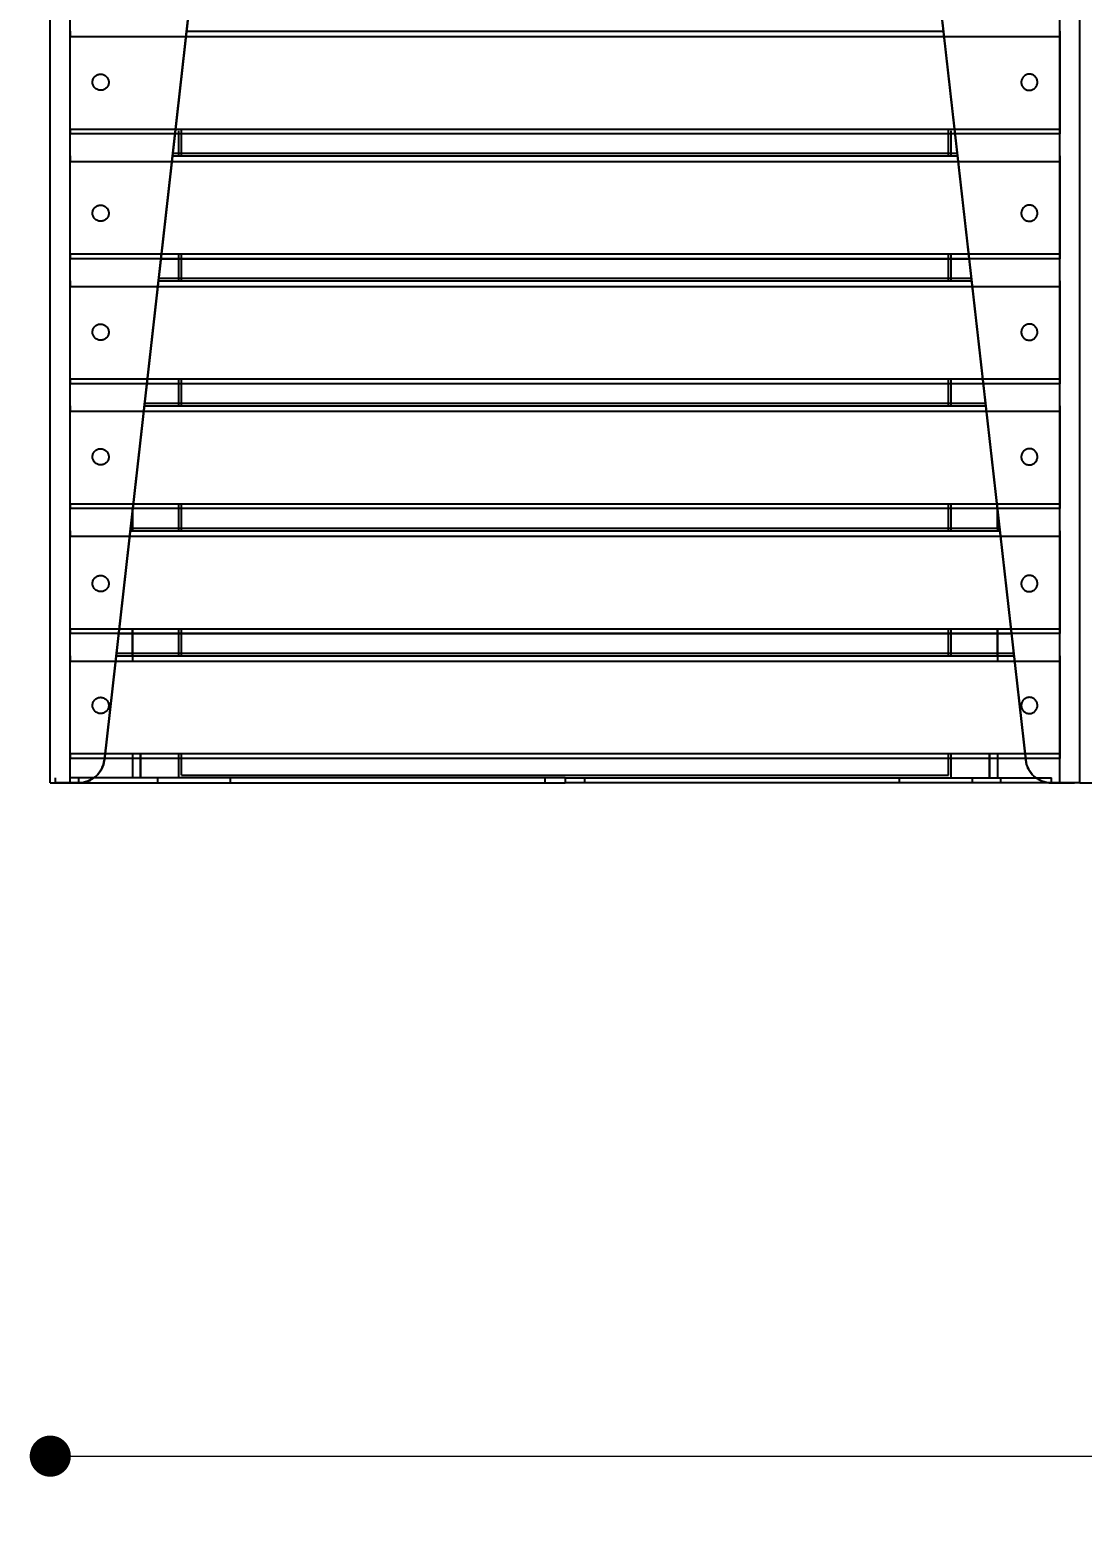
# Model space of a CAD drawing. Header units: millimetres. Extents: x 10366 to 28454, y 24552 to 29702.
# Drawn here: x 11880 to 12289, y 27227 to 27804 of the extents above; entities that cross this region are included whole.
import ezdxf

# ---------------------------------------------------------------- set-up
doc = ezdxf.new("R2010")
doc.units = ezdxf.units.MM
doc.header["$LTSCALE"] = 3
doc.layers.add('DomyÅ›lny', color=7, linetype='Continuous')
doc.styles.get("Standard").update_dxf_attribs({"font": 'arial.ttf'})
doc.dimstyles.new('MATEUSZ', dxfattribs={"dimtxt": 35, "dimasz": 16, "dimexe": 0.18, "dimexo": 0.0625, "dimgap": 0.09, "dimtad": 0, "dimdec": 0, "dimdsep": 46, "dimtxsty": 'Standard', "dimblk": 'DOT', "dimcen": 0.09, "dimse1": 1, "dimse2": 1, "dimadec": 0, "dimazin": 0, "dimtfac": 1, "dimtdec": 0, "dimtofl": 0, "dimtmove": 0, "dimatfit": 3, "dimfxl": 1, "dimtolj": 1, "dimtzin": 0, "dimlwd": 9, "dimlwe": 9, "dimarcsym": 0})

# ---------------------------------------------------------------- blocks, each defined once
blk = doc.blocks.new('_Dot')
at = {"color": 0, "linetype": 'ByBlock', "lineweight": -2}
blk.add_line((-0.5, 0), (-1, 0), dxfattribs=at)
at = {"color": 0, "linetype": 'ByBlock', "const_width": 0.5}
blk.add_lwpolyline([(-0.25, 0, 1), (0.25, 0, 1)], format="xyb", close=True, dxfattribs=at)
blk = doc.blocks.new('*D34')
at = {"color": 0, "lineweight": 9, "transparency": 16777216}
for p, q in [((11903.67, 27250.32), (12437.02, 27250.32)), ((13071.67, 27250.32), (12538.31, 27250.32))]:
    blk.add_line(p, q, dxfattribs=at)
at = {"layer": 'Defpoints', "color": 0, "transparency": 16777216}
for p in [(11887.67, 27511.83), (13087.67, 27511.83), (13087.67, 27250.32)]:
    blk.add_point(p, dxfattribs=at)
at = {"color": 0, "lineweight": 9, "transparency": 16777216, "xscale": 16, "yscale": 16, "zscale": 16, "rotation": 180}
blk.add_blockref('_Dot', (11887.67, 27250.32), dxfattribs=at)
at = {"color": 0, "lineweight": 9, "transparency": 16777216, "xscale": 16, "yscale": 16, "zscale": 16}
blk.add_blockref('_Dot', (13087.67, 27250.32), dxfattribs=at)
at = {"color": 0, "transparency": 16777216, "insert": (12487.67, 27250.32), "char_height": 35, "attachment_point": 5}
blk.add_mtext('\\A1;1200', dxfattribs=at)

msp = doc.modelspace()

# ---------------------------------------------------------------- linework, layer by layer
at = {"layer": 'DomyÅ›lny'}
for p, q in [((11887.67, 27511.83), (11887.67, 28285.6)), ((11887.67, 27511.83), (11887.67, 28221.94)), ((11895.43, 27511.83), (11895.43, 28220.62)), ((12279.91, 27511.83), (12279.91, 28220.62)), ((12287.67, 27511.83), (12287.67, 28221.94)), ((12287.67, 27511.83), (12287.67, 28221.94)), ((11908.67, 27520.71), (11981.38, 28165.24)), ((11981.34, 28164.9), (11908.67, 27520.71)), ((12266.67, 27520.71), (12193.95, 28165.24)), ((12193.99, 28164.9), (12266.67, 27520.71)), ((11895.43, 27765.76), (11895.43, 27801.68)), ((11895.43, 27801.68), (12279.91, 27801.68)), ((11940.61, 27803.81), (12234.73, 27803.81)), ((12279.91, 27801.68), (12279.91, 27765.76)), ((11895.43, 27765.76), (12279.91, 27765.76)), ((12279.91, 27763.89), (11895.43, 27763.89)), ((11937.67, 27755.29), (11937.67, 27765)), ((11938.67, 27755.29), (11938.67, 27765.76)), ((12236.67, 27755.29), (12236.67, 27765.76)), ((12237.67, 27755.29), (12237.67, 27765)), ((11895.43, 27717.24), (11895.43, 27753.16)), ((11895.43, 27753.16), (12279.91, 27753.16)), ((11935.13, 27755.29), (12240.2, 27755.29)), ((11935.25, 27756.33), (12240.09, 27756.33)), ((11935.25, 27756.32), (12240.09, 27756.32)), ((12279.91, 27753.16), (12279.91, 27717.24)), ((11895.43, 27717.24), (12279.91, 27717.24)), ((12279.91, 27715.37), (11895.43, 27715.37)), ((11930.63, 27715.37), (12244.71, 27715.37)), ((11937.67, 27706.77), (11937.67, 27717.24)), ((11938.67, 27706.77), (11938.67, 27717.24)), ((12236.67, 27706.77), (12236.67, 27717.24)), ((12237.67, 27706.77), (12237.67, 27717.24)), ((11929.66, 27706.77), (12245.68, 27706.77)), ((11929.78, 27707.81), (12245.56, 27707.81)), ((11929.78, 27707.8), (12245.56, 27707.8)), ((11895.43, 27704.64), (12279.91, 27704.64)), ((11895.43, 27668.72), (11895.43, 27704.64)), ((12279.91, 27704.64), (12279.91, 27668.72)), ((11895.43, 27668.72), (12279.91, 27668.72)), ((12279.91, 27666.85), (11895.43, 27666.85)), ((11937.67, 27658.25), (11937.67, 27668.72)), ((11938.67, 27658.25), (11938.67, 27668.72)), ((12236.67, 27658.25), (12236.67, 27668.72)), ((12237.67, 27658.25), (12237.67, 27668.72)), ((11895.43, 27620.2), (11895.43, 27656.12)), ((11895.43, 27656.12), (12279.91, 27656.12)), ((11924.19, 27658.25), (12251.15, 27658.25)), ((11924.3, 27659.29), (12251.03, 27659.29)), ((11924.3, 27659.28), (12251.03, 27659.28)), ((12279.91, 27656.12), (12279.91, 27620.2)), ((11895.43, 27620.2), (12279.91, 27620.2)), ((11937.67, 27609.73), (11937.67, 27620.2)), ((11938.67, 27609.73), (11938.67, 27620.2)), ((12236.67, 27609.73), (12236.67, 27620.2)), ((12237.67, 27609.73), (12237.67, 27620.2)), ((12279.91, 27618.33), (11895.43, 27618.33)), ((11919.67, 27618.2), (11919.67, 27609.62)), ((11919.67, 27610.43), (11919.67, 27618.2)), ((12255.67, 27618.22), (12255.67, 27609.62)), ((12255.67, 27610.43), (12255.67, 27618.22)), ((11918.71, 27609.73), (12256.62, 27609.73)), ((11918.83, 27610.77), (12256.51, 27610.77)), ((11918.83, 27610.76), (12256.51, 27610.76)), ((11895.43, 27571.68), (11895.43, 27607.6)), ((11895.43, 27607.6), (12279.91, 27607.6)), ((12279.91, 27607.6), (12279.91, 27571.68)), ((11895.43, 27571.68), (12279.91, 27571.68)), ((12279.91, 27569.81), (11895.43, 27569.81)), ((11914.21, 27569.81), (12261.13, 27569.81)), ((11919.67, 27571.68), (11919.67, 27559.08)), ((11919.67, 27561.21), (11919.67, 27571.68)), ((11937.67, 27561.21), (11937.67, 27571.68)), ((11938.67, 27561.21), (11938.67, 27571.68)), ((12236.67, 27561.21), (12236.67, 27571.68)), ((12237.67, 27561.21), (12237.67, 27571.68)), ((12255.67, 27571.68), (12255.67, 27559.08)), ((12255.67, 27561.21), (12255.67, 27571.68)), ((11913.36, 27562.25), (12261.98, 27562.25)), ((11913.36, 27562.24), (12261.98, 27562.24)), ((11895.43, 27559.08), (12279.91, 27559.08)), ((11895.43, 27523.16), (11895.43, 27559.08)), ((11913.24, 27561.21), (12262.1, 27561.21)), ((12279.91, 27559.08), (12279.91, 27523.16)), ((11895.43, 27523.16), (12279.91, 27523.16)), ((11919.67, 27523.16), (11919.67, 27513.84)), ((11919.67, 27523.16), (11919.67, 27513.84)), ((11922.67, 27513.83), (11922.67, 27523.16)), ((11922.67, 27523.16), (11922.67, 27513.83)), ((11937.67, 27513.83), (11937.67, 27523.16)), ((11938.67, 27514.83), (11938.67, 27523.16)), ((12236.67, 27514.83), (12236.67, 27523.16)), ((12237.67, 27513.83), (12237.67, 27523.16)), ((12252.67, 27513.83), (12252.67, 27523.16)), ((12252.67, 27523.16), (12252.67, 27513.83)), ((12255.67, 27523.16), (12255.67, 27513.84)), ((12255.67, 27523.16), (12255.67, 27513.84)), ((12279.91, 27521.29), (11895.43, 27521.29)), ((11889.67, 27511.83), (11889.67, 27513.83)), ((11889.67, 27511.83), (11898.64, 27511.83)), ((11898.64, 27513.83), (11895.43, 27513.83)), ((11895.43, 27511.83), (11898.73, 27511.83)), ((11898.73, 27511.83), (11895.43, 27511.83)), ((11898.64, 27513.83), (11898.64, 27511.83)), ((12087.67, 27513.83), (11898.64, 27513.83)), ((11898.64, 27511.83), (12087.67, 27511.83)), ((11929.3, 27513.83), (11929.3, 27511.83)), ((11938.67, 27514.83), (12236.67, 27514.83)), ((11957.67, 27511.83), (11957.67, 27513.83)), ((12079.91, 27511.83), (12079.91, 27513.83)), ((12087.67, 27513.83), (12087.67, 27511.83)), ((12087.67, 27513.83), (12276.69, 27513.83)), ((12087.67, 27513.83), (12087.67, 27511.83)), ((12276.69, 27511.83), (12087.67, 27511.83)), ((12095.43, 27511.83), (12095.43, 27513.83)), ((12217.67, 27511.83), (12217.67, 27513.83)), ((12246.04, 27511.83), (12246.04, 27513.83)), ((12257.04, 27511.83), (12257.04, 27513.83)), ((12279.91, 27511.83), (12276.6, 27511.83)), ((12276.6, 27511.83), (12279.91, 27511.83)), ((12276.69, 27511.83), (12276.69, 27513.83)), ((12276.69, 27511.83), (12285.67, 27511.83))]:
    msp.add_line(p, q, dxfattribs=at)
for points in [[(11895.43, 27803.81, 0), (11895.43, 27803.78, 0), (11895.43, 27803.68, 0), (11895.43, 27803.26, 0), (11895.43, 27801.68, 0)], [(12279.91, 27803.81, 0), (12279.91, 27803.78, 0), (12279.91, 27803.68, 0), (12279.91, 27803.26, 0), (12279.91, 27801.68, 0)], [(11895.43, 27765.76, 0), (11895.43, 27764.37, 0), (11895.43, 27763.99, 0), (11895.43, 27763.9, 0), (11895.43, 27763.89, 0), (11895.43, 27763.89, 0), (11895.43, 27763.89, 0), (11895.43, 27763.89, 0), (11895.43, 27763.89, 0), (11895.43, 27763.89, 0), (11895.43, 27763.89, 0), (11895.43, 27763.89, 0), (11895.43, 27763.89, 0), (11895.43, 27763.89, 0), (11895.43, 27763.89, 0), (11895.43, 27763.89, 0), (11895.43, 27763.89, 0), (11895.43, 27763.89, 0), (11895.43, 27763.89, 0), (11895.43, 27763.89, 0), (11895.43, 27763.89, 0), (11895.43, 27763.89, 0), (11895.43, 27763.89, 0)], [(12279.91, 27765.76, 0), (12279.91, 27764.37, 0), (12279.91, 27763.99, 0), (12279.91, 27763.9, 0), (12279.91, 27763.89, 0), (12279.91, 27763.89, 0), (12279.91, 27763.89, 0), (12279.91, 27763.89, 0), (12279.91, 27763.89, 0), (12279.91, 27763.89, 0), (12279.91, 27763.89, 0), (12279.91, 27763.89, 0), (12279.91, 27763.89, 0), (12279.91, 27763.89, 0), (12279.91, 27763.89, 0), (12279.91, 27763.89, 0), (12279.91, 27763.89, 0), (12279.91, 27763.89, 0), (12279.91, 27763.89, 0), (12279.91, 27763.89, 0), (12279.91, 27763.89, 0), (12279.91, 27763.89, 0), (12279.91, 27763.89, 0)], [(11895.43, 27755.29, 0), (11895.43, 27755.26, 0), (11895.43, 27755.16, 0), (11895.43, 27754.74, 0), (11895.43, 27753.16, 0)], [(12279.91, 27755.29, 0), (12279.91, 27755.26, 0), (12279.91, 27755.16, 0), (12279.91, 27754.74, 0), (12279.91, 27753.16, 0)], [(11895.43, 27717.24, 0), (11895.43, 27715.85, 0), (11895.43, 27715.47, 0), (11895.43, 27715.38, 0), (11895.43, 27715.37, 0), (11895.43, 27715.37, 0), (11895.43, 27715.37, 0), (11895.43, 27715.37, 0), (11895.43, 27715.37, 0), (11895.43, 27715.37, 0), (11895.43, 27715.37, 0), (11895.43, 27715.37, 0), (11895.43, 27715.37, 0), (11895.43, 27715.37, 0), (11895.43, 27715.37, 0), (11895.43, 27715.37, 0), (11895.43, 27715.37, 0), (11895.43, 27715.37, 0), (11895.43, 27715.37, 0), (11895.43, 27715.37, 0), (11895.43, 27715.37, 0), (11895.43, 27715.37, 0), (11895.43, 27715.37, 0)], [(12279.91, 27717.24, 0), (12279.91, 27715.85, 0), (12279.91, 27715.47, 0), (12279.91, 27715.38, 0), (12279.91, 27715.37, 0), (12279.91, 27715.37, 0), (12279.91, 27715.37, 0), (12279.91, 27715.37, 0), (12279.91, 27715.37, 0), (12279.91, 27715.37, 0), (12279.91, 27715.37, 0), (12279.91, 27715.37, 0), (12279.91, 27715.37, 0), (12279.91, 27715.37, 0), (12279.91, 27715.37, 0), (12279.91, 27715.37, 0), (12279.91, 27715.37, 0), (12279.91, 27715.37, 0), (12279.91, 27715.37, 0), (12279.91, 27715.37, 0), (12279.91, 27715.37, 0), (12279.91, 27715.37, 0), (12279.91, 27715.37, 0)], [(11895.43, 27706.77, 0), (11895.43, 27706.74, 0), (11895.43, 27706.64, 0), (11895.43, 27706.22, 0), (11895.43, 27704.64, 0)], [(12279.91, 27706.77, 0), (12279.91, 27706.74, 0), (12279.91, 27706.64, 0), (12279.91, 27706.22, 0), (12279.91, 27704.64, 0)], [(11895.43, 27668.72, 0), (11895.43, 27667.33, 0), (11895.43, 27666.95, 0), (11895.43, 27666.86, 0), (11895.43, 27666.85, 0), (11895.43, 27666.85, 0), (11895.43, 27666.85, 0), (11895.43, 27666.85, 0), (11895.43, 27666.85, 0), (11895.43, 27666.85, 0), (11895.43, 27666.85, 0), (11895.43, 27666.85, 0), (11895.43, 27666.85, 0), (11895.43, 27666.85, 0), (11895.43, 27666.85, 0), (11895.43, 27666.85, 0), (11895.43, 27666.85, 0), (11895.43, 27666.85, 0), (11895.43, 27666.85, 0), (11895.43, 27666.85, 0), (11895.43, 27666.85, 0), (11895.43, 27666.85, 0), (11895.43, 27666.85, 0)], [(12279.91, 27668.72, 0), (12279.91, 27667.33, 0), (12279.91, 27666.95, 0), (12279.91, 27666.86, 0), (12279.91, 27666.85, 0), (12279.91, 27666.85, 0), (12279.91, 27666.85, 0), (12279.91, 27666.85, 0), (12279.91, 27666.85, 0), (12279.91, 27666.85, 0), (12279.91, 27666.85, 0), (12279.91, 27666.85, 0), (12279.91, 27666.85, 0), (12279.91, 27666.85, 0), (12279.91, 27666.85, 0), (12279.91, 27666.85, 0), (12279.91, 27666.85, 0), (12279.91, 27666.85, 0), (12279.91, 27666.85, 0), (12279.91, 27666.85, 0), (12279.91, 27666.85, 0), (12279.91, 27666.85, 0), (12279.91, 27666.85, 0)], [(11895.43, 27658.25, 0), (11895.43, 27658.22, 0), (11895.43, 27658.12, 0), (11895.43, 27657.7, 0), (11895.43, 27656.12, 0)], [(12279.91, 27658.25, 0), (12279.91, 27658.22, 0), (12279.91, 27658.12, 0), (12279.91, 27657.7, 0), (12279.91, 27656.12, 0)], [(11895.43, 27620.2, 0), (11895.43, 27618.81, 0), (11895.43, 27618.43, 0), (11895.43, 27618.34, 0), (11895.43, 27618.33, 0), (11895.43, 27618.33, 0), (11895.43, 27618.33, 0), (11895.43, 27618.33, 0), (11895.43, 27618.33, 0), (11895.43, 27618.33, 0), (11895.43, 27618.33, 0), (11895.43, 27618.33, 0), (11895.43, 27618.33, 0), (11895.43, 27618.33, 0), (11895.43, 27618.33, 0), (11895.43, 27618.33, 0), (11895.43, 27618.33, 0), (11895.43, 27618.33, 0), (11895.43, 27618.33, 0), (11895.43, 27618.33, 0), (11895.43, 27618.33, 0), (11895.43, 27618.33, 0), (11895.43, 27618.33, 0)], [(12279.91, 27620.2, 0), (12279.91, 27618.81, 0), (12279.91, 27618.43, 0), (12279.91, 27618.34, 0), (12279.91, 27618.33, 0), (12279.91, 27618.33, 0), (12279.91, 27618.33, 0), (12279.91, 27618.33, 0), (12279.91, 27618.33, 0), (12279.91, 27618.33, 0), (12279.91, 27618.33, 0), (12279.91, 27618.33, 0), (12279.91, 27618.33, 0), (12279.91, 27618.33, 0), (12279.91, 27618.33, 0), (12279.91, 27618.33, 0), (12279.91, 27618.33, 0), (12279.91, 27618.33, 0), (12279.91, 27618.33, 0), (12279.91, 27618.33, 0), (12279.91, 27618.33, 0), (12279.91, 27618.33, 0), (12279.91, 27618.33, 0)], [(11895.43, 27609.73, 0), (11895.43, 27609.7, 0), (11895.43, 27609.6, 0), (11895.43, 27609.18, 0), (11895.43, 27607.6, 0)], [(12279.91, 27609.73, 0), (12279.91, 27609.7, 0), (12279.91, 27609.6, 0), (12279.91, 27609.18, 0), (12279.91, 27607.6, 0)], [(11895.43, 27571.68, 0), (11895.43, 27570.29, 0), (11895.43, 27569.91, 0), (11895.43, 27569.82, 0), (11895.43, 27569.81, 0), (11895.43, 27569.81, 0), (11895.43, 27569.81, 0), (11895.43, 27569.81, 0), (11895.43, 27569.81, 0), (11895.43, 27569.81, 0), (11895.43, 27569.81, 0), (11895.43, 27569.81, 0), (11895.43, 27569.81, 0), (11895.43, 27569.81, 0), (11895.43, 27569.81, 0), (11895.43, 27569.81, 0), (11895.43, 27569.81, 0), (11895.43, 27569.81, 0), (11895.43, 27569.81, 0), (11895.43, 27569.81, 0), (11895.43, 27569.81, 0), (11895.43, 27569.81, 0), (11895.43, 27569.81, 0)], [(12279.91, 27571.68, 0), (12279.91, 27570.29, 0), (12279.91, 27569.91, 0), (12279.91, 27569.82, 0), (12279.91, 27569.81, 0), (12279.91, 27569.81, 0), (12279.91, 27569.81, 0), (12279.91, 27569.81, 0), (12279.91, 27569.81, 0), (12279.91, 27569.81, 0), (12279.91, 27569.81, 0), (12279.91, 27569.81, 0), (12279.91, 27569.81, 0), (12279.91, 27569.81, 0), (12279.91, 27569.81, 0), (12279.91, 27569.81, 0), (12279.91, 27569.81, 0), (12279.91, 27569.81, 0), (12279.91, 27569.81, 0), (12279.91, 27569.81, 0), (12279.91, 27569.81, 0), (12279.91, 27569.81, 0), (12279.91, 27569.81, 0)], [(11895.43, 27561.21, 0), (11895.43, 27561.18, 0), (11895.43, 27561.08, 0), (11895.43, 27560.66, 0), (11895.43, 27559.08, 0)], [(12279.91, 27561.21, 0), (12279.91, 27561.18, 0), (12279.91, 27561.08, 0), (12279.91, 27560.66, 0), (12279.91, 27559.08, 0)], [(11895.43, 27523.16, 0), (11895.43, 27521.77, 0), (11895.43, 27521.39, 0), (11895.43, 27521.3, 0), (11895.43, 27521.29, 0), (11895.43, 27521.29, 0), (11895.43, 27521.29, 0), (11895.43, 27521.29, 0), (11895.43, 27521.29, 0), (11895.43, 27521.29, 0), (11895.43, 27521.29, 0), (11895.43, 27521.29, 0), (11895.43, 27521.29, 0), (11895.43, 27521.29, 0), (11895.43, 27521.29, 0), (11895.43, 27521.29, 0), (11895.43, 27521.29, 0), (11895.43, 27521.29, 0), (11895.43, 27521.29, 0), (11895.43, 27521.29, 0), (11895.43, 27521.29, 0), (11895.43, 27521.29, 0), (11895.43, 27521.29, 0)], [(12279.91, 27523.16, 0), (12279.91, 27521.77, 0), (12279.91, 27521.39, 0), (12279.91, 27521.3, 0), (12279.91, 27521.29, 0), (12279.91, 27521.29, 0), (12279.91, 27521.29, 0), (12279.91, 27521.29, 0), (12279.91, 27521.29, 0), (12279.91, 27521.29, 0), (12279.91, 27521.29, 0), (12279.91, 27521.29, 0), (12279.91, 27521.29, 0), (12279.91, 27521.29, 0), (12279.91, 27521.29, 0), (12279.91, 27521.29, 0), (12279.91, 27521.29, 0), (12279.91, 27521.29, 0), (12279.91, 27521.29, 0), (12279.91, 27521.29, 0), (12279.91, 27521.29, 0), (12279.91, 27521.29, 0), (12279.91, 27521.29, 0)], [(11908.67, 27520.71, 0), (11908.52, 27519.78, 0), (11908.29, 27518.88, 0), (11907.97, 27518, 0), (11907.58, 27517.17, 0), (11907.11, 27516.37, 0), (11906.58, 27515.63, 0), (11905.97, 27514.93, 0), (11905.32, 27514.3, 0), (11904.61, 27513.74, 0), (11903.85, 27513.24, 0), (11903.06, 27512.81, 0), (11902.23, 27512.46, 0), (11901.38, 27512.19, 0), (11900.51, 27511.99, 0), (11899.64, 27511.87, 0), (11898.73, 27511.83, 0)], [(11898.73, 27511.83, 0), (11899.67, 27511.88, 0), (11900.6, 27512.01, 0), (11901.5, 27512.22, 0), (11902.38, 27512.52, 0), (11903.23, 27512.9, 0), (11904.03, 27513.35, 0), (11904.78, 27513.87, 0), (11905.48, 27514.45, 0), (11906.12, 27515.09, 0), (11906.7, 27515.79, 0), (11907.21, 27516.53, 0), (11907.65, 27517.31, 0), (11908.02, 27518.12, 0), (11908.31, 27518.97, 0), (11908.53, 27519.82, 0), (11908.67, 27520.71, 0)], [(12266.67, 27520.71, 0), (12266.82, 27519.78, 0), (12267.05, 27518.88, 0), (12267.36, 27518, 0), (12267.76, 27517.17, 0), (12268.23, 27516.37, 0), (12268.76, 27515.63, 0), (12269.36, 27514.93, 0), (12270.02, 27514.3, 0), (12270.73, 27513.74, 0), (12271.49, 27513.24, 0), (12272.28, 27512.81, 0), (12273.11, 27512.46, 0), (12273.95, 27512.19, 0), (12274.83, 27511.99, 0), (12275.7, 27511.87, 0), (12276.6, 27511.83, 0)], [(12276.6, 27511.83, 0), (12275.67, 27511.88, 0), (12274.74, 27512.01, 0), (12273.83, 27512.22, 0), (12272.95, 27512.52, 0), (12272.11, 27512.9, 0), (12271.31, 27513.35, 0), (12270.56, 27513.87, 0), (12269.85, 27514.45, 0), (12269.21, 27515.09, 0), (12268.63, 27515.79, 0), (12268.12, 27516.53, 0), (12267.68, 27517.31, 0), (12267.32, 27518.12, 0), (12267.02, 27518.97, 0), (12266.81, 27519.82, 0), (12266.67, 27520.71, 0)], [(11887.67, 27511.83, 0), (11887.67, 27511.83, 0), (11887.67, 27511.83, 0), (11887.67, 27511.83, 0), (11887.67, 27511.83, 0), (11887.67, 27511.83, 0), (11887.67, 27511.83, 0), (11887.67, 27511.83, 0), (11887.67, 27511.83, 0), (11887.67, 27511.83, 0), (11887.67, 27511.83, 0), (11887.68, 27511.83, 0), (11887.81, 27511.83, 0), (11888.46, 27511.83, 0), (11895.43, 27511.83, 0)], [(11895.43, 27511.83, 0), (11889.67, 27511.83, 0)], [(12279.91, 27511.83, 0), (12285.67, 27511.83, 0)], [(12287.67, 27511.83, 0), (12287.67, 27511.83, 0), (12287.67, 27511.83, 0), (12287.67, 27511.83, 0), (12287.67, 27511.83, 0), (12287.67, 27511.83, 0), (12287.67, 27511.83, 0), (12287.67, 27511.83, 0), (12287.67, 27511.83, 0), (12287.67, 27511.83, 0), (12287.66, 27511.83, 0), (12287.65, 27511.83, 0), (12287.52, 27511.83, 0), (12286.87, 27511.83, 0), (12279.91, 27511.83, 0)], [(12287.67, 27511.83, 0), (12287.67, 27511.83, 0), (12287.67, 27511.83, 0), (12287.67, 27511.83, 0), (12287.67, 27511.83, 0), (12287.67, 27511.83, 0), (12287.67, 27511.83, 0), (12287.67, 27511.83, 0), (12287.67, 27511.83, 0), (12287.67, 27511.83, 0), (12287.67, 27511.83, 0), (12287.68, 27511.83, 0), (12287.81, 27511.83, 0), (12288.46, 27511.83, 0), (12295.43, 27511.83, 0)]]:
    msp.add_polyline3d(points, dxfattribs=at)
for points in [[(11904.13, 27783.41, 0), (11904.09, 27783.69, 0), (11904.08, 27783.98, 0), (11904.1, 27784.28, 0), (11904.15, 27784.59, 0), (11904.23, 27784.89, 0), (11904.34, 27785.19, 0), (11904.49, 27785.48, 0), (11904.66, 27785.75, 0), (11904.86, 27786.01, 0), (11905.09, 27786.24, 0), (11905.34, 27786.45, 0), (11905.6, 27786.62, 0), (11905.87, 27786.77, 0), (11906.15, 27786.89, 0), (11906.43, 27786.98, 0), (11906.7, 27787.04, 0), (11906.98, 27787.07, 0), (11907.28, 27787.08, 0), (11907.58, 27787.06, 0), (11907.88, 27787.01, 0), (11908.19, 27786.93, 0), (11908.49, 27786.82, 0), (11908.78, 27786.68, 0), (11909.05, 27786.5, 0), (11909.31, 27786.3, 0), (11909.54, 27786.08, 0), (11909.75, 27785.83, 0), (11909.93, 27785.57, 0), (11910.07, 27785.3, 0), (11910.19, 27785.02, 0), (11910.28, 27784.74, 0), (11910.34, 27784.47, 0), (11910.37, 27784.19, 0), (11910.38, 27783.9, 0), (11910.37, 27783.6, 0), (11910.32, 27783.29, 0), (11910.24, 27782.99, 0), (11910.12, 27782.69, 0), (11909.98, 27782.4, 0), (11909.81, 27782.12, 0), (11909.6, 27781.87, 0), (11909.38, 27781.64, 0), (11909.13, 27781.43, 0), (11908.87, 27781.25, 0), (11908.6, 27781.11, 0), (11908.32, 27780.99, 0), (11908.04, 27780.9, 0), (11907.77, 27780.84, 0), (11907.48, 27780.8, 0), (11907.19, 27780.79, 0), (11906.89, 27780.81, 0), (11906.59, 27780.86, 0), (11906.28, 27780.94, 0), (11905.98, 27781.05, 0), (11905.69, 27781.2, 0), (11905.41, 27781.37, 0), (11905.16, 27781.57, 0), (11904.93, 27781.8, 0), (11904.72, 27782.04, 0), (11904.54, 27782.3, 0), (11904.4, 27782.58, 0), (11904.28, 27782.85, 0), (11904.19, 27783.13, 0)], [(12271.2, 27783.41, 0), (12271.24, 27783.69, 0), (12271.25, 27783.98, 0), (12271.23, 27784.28, 0), (12271.18, 27784.59, 0), (12271.1, 27784.89, 0), (12270.99, 27785.19, 0), (12270.84, 27785.48, 0), (12270.67, 27785.75, 0), (12270.47, 27786.01, 0), (12270.24, 27786.24, 0), (12270, 27786.45, 0), (12269.74, 27786.62, 0), (12269.46, 27786.77, 0), (12269.19, 27786.89, 0), (12268.91, 27786.98, 0), (12268.63, 27787.04, 0), (12268.35, 27787.07, 0), (12268.06, 27787.08, 0), (12267.76, 27787.06, 0), (12267.45, 27787.01, 0), (12267.15, 27786.93, 0), (12266.84, 27786.82, 0), (12266.55, 27786.68, 0), (12266.28, 27786.5, 0), (12266.02, 27786.3, 0), (12265.79, 27786.08, 0), (12265.59, 27785.83, 0), (12265.41, 27785.57, 0), (12265.26, 27785.3, 0), (12265.14, 27785.02, 0), (12265.05, 27784.74, 0), (12264.99, 27784.47, 0), (12264.96, 27784.19, 0), (12264.95, 27783.9, 0), (12264.97, 27783.6, 0), (12265.02, 27783.29, 0), (12265.1, 27782.99, 0), (12265.21, 27782.69, 0), (12265.35, 27782.4, 0), (12265.53, 27782.12, 0), (12265.73, 27781.87, 0), (12265.96, 27781.64, 0), (12266.2, 27781.43, 0), (12266.46, 27781.25, 0), (12266.73, 27781.11, 0), (12267.01, 27780.99, 0), (12267.29, 27780.9, 0), (12267.57, 27780.84, 0), (12267.85, 27780.8, 0), (12268.14, 27780.79, 0), (12268.44, 27780.81, 0), (12268.75, 27780.86, 0), (12269.05, 27780.94, 0), (12269.35, 27781.05, 0), (12269.64, 27781.2, 0), (12269.92, 27781.37, 0), (12270.17, 27781.57, 0), (12270.41, 27781.8, 0), (12270.61, 27782.04, 0), (12270.79, 27782.3, 0), (12270.94, 27782.58, 0), (12271.06, 27782.85, 0), (12271.14, 27783.13, 0)], [(11904.13, 27732.54, 0), (11904.09, 27732.82, 0), (11904.08, 27733.12, 0), (11904.1, 27733.42, 0), (11904.15, 27733.72, 0), (11904.23, 27734.03, 0), (11904.34, 27734.32, 0), (11904.49, 27734.61, 0), (11904.66, 27734.89, 0), (11904.86, 27735.14, 0), (11905.09, 27735.38, 0), (11905.34, 27735.58, 0), (11905.6, 27735.76, 0), (11905.87, 27735.91, 0), (11906.15, 27736.02, 0), (11906.43, 27736.11, 0), (11906.7, 27736.17, 0), (11906.98, 27736.21, 0), (11907.28, 27736.22, 0), (11907.58, 27736.2, 0), (11907.88, 27736.15, 0), (11908.19, 27736.07, 0), (11908.49, 27735.96, 0), (11908.78, 27735.81, 0), (11909.05, 27735.64, 0), (11909.31, 27735.44, 0), (11909.54, 27735.21, 0), (11909.75, 27734.97, 0), (11909.93, 27734.71, 0), (11910.07, 27734.44, 0), (11910.19, 27734.16, 0), (11910.28, 27733.88, 0), (11910.34, 27733.6, 0), (11910.37, 27733.32, 0), (11910.38, 27733.03, 0), (11910.37, 27732.73, 0), (11910.32, 27732.43, 0), (11910.24, 27732.12, 0), (11910.12, 27731.82, 0), (11909.98, 27731.53, 0), (11909.81, 27731.26, 0), (11909.6, 27731, 0), (11909.38, 27730.77, 0), (11909.13, 27730.56, 0), (11908.87, 27730.39, 0), (11908.6, 27730.24, 0), (11908.32, 27730.12, 0), (11908.04, 27730.04, 0), (11907.77, 27729.98, 0), (11907.48, 27729.94, 0), (11907.19, 27729.93, 0), (11906.89, 27729.95, 0), (11906.59, 27730, 0), (11906.28, 27730.08, 0), (11905.98, 27730.19, 0), (11905.69, 27730.33, 0), (11905.41, 27730.51, 0), (11905.16, 27730.71, 0), (11904.93, 27730.93, 0), (11904.72, 27731.18, 0), (11904.54, 27731.44, 0), (11904.4, 27731.71, 0), (11904.28, 27731.99, 0), (11904.19, 27732.27, 0)], [(12271.2, 27732.54, 0), (12271.24, 27732.82, 0), (12271.25, 27733.12, 0), (12271.23, 27733.42, 0), (12271.18, 27733.72, 0), (12271.1, 27734.03, 0), (12270.99, 27734.32, 0), (12270.84, 27734.61, 0), (12270.67, 27734.89, 0), (12270.47, 27735.14, 0), (12270.24, 27735.38, 0), (12270, 27735.58, 0), (12269.74, 27735.76, 0), (12269.46, 27735.91, 0), (12269.19, 27736.02, 0), (12268.91, 27736.11, 0), (12268.63, 27736.17, 0), (12268.35, 27736.21, 0), (12268.06, 27736.22, 0), (12267.76, 27736.2, 0), (12267.45, 27736.15, 0), (12267.15, 27736.07, 0), (12266.84, 27735.96, 0), (12266.55, 27735.81, 0), (12266.28, 27735.64, 0), (12266.02, 27735.44, 0), (12265.79, 27735.21, 0), (12265.59, 27734.97, 0), (12265.41, 27734.71, 0), (12265.26, 27734.44, 0), (12265.14, 27734.16, 0), (12265.05, 27733.88, 0), (12264.99, 27733.6, 0), (12264.96, 27733.32, 0), (12264.95, 27733.03, 0), (12264.97, 27732.73, 0), (12265.02, 27732.43, 0), (12265.1, 27732.12, 0), (12265.21, 27731.82, 0), (12265.35, 27731.53, 0), (12265.53, 27731.26, 0), (12265.73, 27731, 0), (12265.96, 27730.77, 0), (12266.2, 27730.56, 0), (12266.46, 27730.39, 0), (12266.73, 27730.24, 0), (12267.01, 27730.12, 0), (12267.29, 27730.04, 0), (12267.57, 27729.98, 0), (12267.85, 27729.94, 0), (12268.14, 27729.93, 0), (12268.44, 27729.95, 0), (12268.75, 27730, 0), (12269.05, 27730.08, 0), (12269.35, 27730.19, 0), (12269.64, 27730.33, 0), (12269.92, 27730.51, 0), (12270.17, 27730.71, 0), (12270.41, 27730.93, 0), (12270.61, 27731.18, 0), (12270.79, 27731.44, 0), (12270.94, 27731.71, 0), (12271.06, 27731.99, 0), (12271.14, 27732.27, 0)], [(11904.13, 27686.36, 0), (11904.09, 27686.64, 0), (11904.08, 27686.93, 0), (11904.1, 27687.23, 0), (11904.15, 27687.54, 0), (11904.23, 27687.84, 0), (11904.34, 27688.14, 0), (11904.49, 27688.43, 0), (11904.66, 27688.71, 0), (11904.86, 27688.96, 0), (11905.09, 27689.19, 0), (11905.34, 27689.4, 0), (11905.6, 27689.58, 0), (11905.87, 27689.72, 0), (11906.15, 27689.84, 0), (11906.43, 27689.93, 0), (11906.7, 27689.99, 0), (11906.98, 27690.02, 0), (11907.28, 27690.03, 0), (11907.58, 27690.01, 0), (11907.88, 27689.97, 0), (11908.19, 27689.89, 0), (11908.49, 27689.77, 0), (11908.78, 27689.63, 0), (11909.05, 27689.46, 0), (11909.31, 27689.25, 0), (11909.54, 27689.03, 0), (11909.75, 27688.78, 0), (11909.93, 27688.52, 0), (11910.07, 27688.25, 0), (11910.19, 27687.98, 0), (11910.28, 27687.7, 0), (11910.34, 27687.42, 0), (11910.37, 27687.14, 0), (11910.38, 27686.85, 0), (11910.37, 27686.55, 0), (11910.32, 27686.24, 0), (11910.24, 27685.94, 0), (11910.12, 27685.64, 0), (11909.98, 27685.35, 0), (11909.81, 27685.07, 0), (11909.6, 27684.82, 0), (11909.38, 27684.59, 0), (11909.13, 27684.38, 0), (11908.87, 27684.2, 0), (11908.6, 27684.06, 0), (11908.32, 27683.94, 0), (11908.04, 27683.85, 0), (11907.77, 27683.79, 0), (11907.48, 27683.76, 0), (11907.19, 27683.75, 0), (11906.89, 27683.77, 0), (11906.59, 27683.81, 0), (11906.28, 27683.89, 0), (11905.98, 27684.01, 0), (11905.69, 27684.15, 0), (11905.41, 27684.32, 0), (11905.16, 27684.53, 0), (11904.93, 27684.75, 0), (11904.72, 27685, 0), (11904.54, 27685.26, 0), (11904.4, 27685.53, 0), (11904.28, 27685.8, 0), (11904.19, 27686.08, 0)], [(12271.2, 27686.36, 0), (12271.24, 27686.64, 0), (12271.25, 27686.93, 0), (12271.23, 27687.23, 0), (12271.18, 27687.54, 0), (12271.1, 27687.84, 0), (12270.99, 27688.14, 0), (12270.84, 27688.43, 0), (12270.67, 27688.71, 0), (12270.47, 27688.96, 0), (12270.24, 27689.19, 0), (12270, 27689.4, 0), (12269.74, 27689.58, 0), (12269.46, 27689.72, 0), (12269.19, 27689.84, 0), (12268.91, 27689.93, 0), (12268.63, 27689.99, 0), (12268.35, 27690.02, 0), (12268.06, 27690.03, 0), (12267.76, 27690.01, 0), (12267.45, 27689.97, 0), (12267.15, 27689.89, 0), (12266.84, 27689.77, 0), (12266.55, 27689.63, 0), (12266.28, 27689.46, 0), (12266.02, 27689.25, 0), (12265.79, 27689.03, 0), (12265.59, 27688.78, 0), (12265.41, 27688.52, 0), (12265.26, 27688.25, 0), (12265.14, 27687.98, 0), (12265.05, 27687.7, 0), (12264.99, 27687.42, 0), (12264.96, 27687.14, 0), (12264.95, 27686.85, 0), (12264.97, 27686.55, 0), (12265.02, 27686.24, 0), (12265.1, 27685.94, 0), (12265.21, 27685.64, 0), (12265.35, 27685.35, 0), (12265.53, 27685.07, 0), (12265.73, 27684.82, 0), (12265.96, 27684.59, 0), (12266.2, 27684.38, 0), (12266.46, 27684.2, 0), (12266.73, 27684.06, 0), (12267.01, 27683.94, 0), (12267.29, 27683.85, 0), (12267.57, 27683.79, 0), (12267.85, 27683.76, 0), (12268.14, 27683.75, 0), (12268.44, 27683.77, 0), (12268.75, 27683.81, 0), (12269.05, 27683.89, 0), (12269.35, 27684.01, 0), (12269.64, 27684.15, 0), (12269.92, 27684.32, 0), (12270.17, 27684.53, 0), (12270.41, 27684.75, 0), (12270.61, 27685, 0), (12270.79, 27685.26, 0), (12270.94, 27685.53, 0), (12271.06, 27685.8, 0), (12271.14, 27686.08, 0)], [(11904.13, 27637.93, 0), (11904.09, 27638.21, 0), (11904.08, 27638.5, 0), (11904.1, 27638.8, 0), (11904.15, 27639.1, 0), (11904.23, 27639.41, 0), (11904.34, 27639.71, 0), (11904.49, 27640, 0), (11904.66, 27640.27, 0), (11904.86, 27640.53, 0), (11905.09, 27640.76, 0), (11905.34, 27640.97, 0), (11905.6, 27641.14, 0), (11905.87, 27641.29, 0), (11906.15, 27641.41, 0), (11906.43, 27641.5, 0), (11906.7, 27641.56, 0), (11906.98, 27641.59, 0), (11907.28, 27641.6, 0), (11907.58, 27641.58, 0), (11907.88, 27641.53, 0), (11908.19, 27641.45, 0), (11908.49, 27641.34, 0), (11908.78, 27641.2, 0), (11909.05, 27641.02, 0), (11909.31, 27640.82, 0), (11909.54, 27640.6, 0), (11909.75, 27640.35, 0), (11909.93, 27640.09, 0), (11910.07, 27639.82, 0), (11910.19, 27639.54, 0), (11910.28, 27639.26, 0), (11910.34, 27638.99, 0), (11910.37, 27638.71, 0), (11910.38, 27638.42, 0), (11910.37, 27638.11, 0), (11910.32, 27637.81, 0), (11910.24, 27637.51, 0), (11910.12, 27637.21, 0), (11909.98, 27636.92, 0), (11909.81, 27636.64, 0), (11909.6, 27636.39, 0), (11909.38, 27636.15, 0), (11909.13, 27635.95, 0), (11908.87, 27635.77, 0), (11908.6, 27635.62, 0), (11908.32, 27635.51, 0), (11908.04, 27635.42, 0), (11907.77, 27635.36, 0), (11907.48, 27635.32, 0), (11907.19, 27635.31, 0), (11906.89, 27635.33, 0), (11906.59, 27635.38, 0), (11906.28, 27635.46, 0), (11905.98, 27635.57, 0), (11905.69, 27635.72, 0), (11905.41, 27635.89, 0), (11905.16, 27636.09, 0), (11904.93, 27636.32, 0), (11904.72, 27636.56, 0), (11904.54, 27636.82, 0), (11904.4, 27637.09, 0), (11904.28, 27637.37, 0), (11904.19, 27637.65, 0)], [(12271.2, 27637.93, 0), (12271.24, 27638.21, 0), (12271.25, 27638.5, 0), (12271.23, 27638.8, 0), (12271.18, 27639.1, 0), (12271.1, 27639.41, 0), (12270.99, 27639.71, 0), (12270.84, 27640, 0), (12270.67, 27640.27, 0), (12270.47, 27640.53, 0), (12270.24, 27640.76, 0), (12270, 27640.97, 0), (12269.74, 27641.14, 0), (12269.46, 27641.29, 0), (12269.19, 27641.41, 0), (12268.91, 27641.5, 0), (12268.63, 27641.56, 0), (12268.35, 27641.59, 0), (12268.06, 27641.6, 0), (12267.76, 27641.58, 0), (12267.45, 27641.53, 0), (12267.15, 27641.45, 0), (12266.84, 27641.34, 0), (12266.55, 27641.2, 0), (12266.28, 27641.02, 0), (12266.02, 27640.82, 0), (12265.79, 27640.6, 0), (12265.59, 27640.35, 0), (12265.41, 27640.09, 0), (12265.26, 27639.82, 0), (12265.14, 27639.54, 0), (12265.05, 27639.26, 0), (12264.99, 27638.99, 0), (12264.96, 27638.71, 0), (12264.95, 27638.42, 0), (12264.97, 27638.11, 0), (12265.02, 27637.81, 0), (12265.1, 27637.51, 0), (12265.21, 27637.21, 0), (12265.35, 27636.92, 0), (12265.53, 27636.64, 0), (12265.73, 27636.39, 0), (12265.96, 27636.15, 0), (12266.2, 27635.95, 0), (12266.46, 27635.77, 0), (12266.73, 27635.62, 0), (12267.01, 27635.51, 0), (12267.29, 27635.42, 0), (12267.57, 27635.36, 0), (12267.85, 27635.32, 0), (12268.14, 27635.31, 0), (12268.44, 27635.33, 0), (12268.75, 27635.38, 0), (12269.05, 27635.46, 0), (12269.35, 27635.57, 0), (12269.64, 27635.72, 0), (12269.92, 27635.89, 0), (12270.17, 27636.09, 0), (12270.41, 27636.32, 0), (12270.61, 27636.56, 0), (12270.79, 27636.82, 0), (12270.94, 27637.09, 0), (12271.06, 27637.37, 0), (12271.14, 27637.65, 0)], [(11904.13, 27588.7, 0), (11904.09, 27588.98, 0), (11904.08, 27589.27, 0), (11904.1, 27589.57, 0), (11904.15, 27589.87, 0), (11904.23, 27590.18, 0), (11904.34, 27590.48, 0), (11904.49, 27590.77, 0), (11904.66, 27591.04, 0), (11904.86, 27591.3, 0), (11905.09, 27591.53, 0), (11905.34, 27591.74, 0), (11905.6, 27591.91, 0), (11905.87, 27592.06, 0), (11906.15, 27592.18, 0), (11906.43, 27592.26, 0), (11906.7, 27592.32, 0), (11906.98, 27592.36, 0), (11907.28, 27592.37, 0), (11907.58, 27592.35, 0), (11907.88, 27592.3, 0), (11908.19, 27592.22, 0), (11908.49, 27592.11, 0), (11908.78, 27591.97, 0), (11909.05, 27591.79, 0), (11909.31, 27591.59, 0), (11909.54, 27591.37, 0), (11909.75, 27591.12, 0), (11909.93, 27590.86, 0), (11910.07, 27590.59, 0), (11910.19, 27590.31, 0), (11910.28, 27590.03, 0), (11910.34, 27589.76, 0), (11910.37, 27589.48, 0), (11910.38, 27589.18, 0), (11910.37, 27588.88, 0), (11910.32, 27588.58, 0), (11910.24, 27588.27, 0), (11910.12, 27587.97, 0), (11909.98, 27587.69, 0), (11909.81, 27587.41, 0), (11909.6, 27587.16, 0), (11909.38, 27586.92, 0), (11909.13, 27586.72, 0), (11908.87, 27586.54, 0), (11908.6, 27586.39, 0), (11908.32, 27586.28, 0), (11908.04, 27586.19, 0), (11907.77, 27586.13, 0), (11907.48, 27586.09, 0), (11907.19, 27586.08, 0), (11906.89, 27586.1, 0), (11906.59, 27586.15, 0), (11906.28, 27586.23, 0), (11905.98, 27586.34, 0), (11905.69, 27586.49, 0), (11905.41, 27586.66, 0), (11905.16, 27586.86, 0), (11904.93, 27587.09, 0), (11904.72, 27587.33, 0), (11904.54, 27587.59, 0), (11904.4, 27587.86, 0), (11904.28, 27588.14, 0), (11904.19, 27588.42, 0)], [(12271.2, 27588.7, 0), (12271.24, 27588.98, 0), (12271.25, 27589.27, 0), (12271.23, 27589.57, 0), (12271.18, 27589.87, 0), (12271.1, 27590.18, 0), (12270.99, 27590.48, 0), (12270.84, 27590.77, 0), (12270.67, 27591.04, 0), (12270.47, 27591.3, 0), (12270.24, 27591.53, 0), (12270, 27591.74, 0), (12269.74, 27591.91, 0), (12269.46, 27592.06, 0), (12269.19, 27592.18, 0), (12268.91, 27592.26, 0), (12268.63, 27592.32, 0), (12268.35, 27592.36, 0), (12268.06, 27592.37, 0), (12267.76, 27592.35, 0), (12267.45, 27592.3, 0), (12267.15, 27592.22, 0), (12266.84, 27592.11, 0), (12266.55, 27591.97, 0), (12266.28, 27591.79, 0), (12266.02, 27591.59, 0), (12265.79, 27591.37, 0), (12265.59, 27591.12, 0), (12265.41, 27590.86, 0), (12265.26, 27590.59, 0), (12265.14, 27590.31, 0), (12265.05, 27590.03, 0), (12264.99, 27589.76, 0), (12264.96, 27589.48, 0), (12264.95, 27589.18, 0), (12264.97, 27588.88, 0), (12265.02, 27588.58, 0), (12265.1, 27588.27, 0), (12265.21, 27587.97, 0), (12265.35, 27587.69, 0), (12265.53, 27587.41, 0), (12265.73, 27587.16, 0), (12265.96, 27586.92, 0), (12266.2, 27586.72, 0), (12266.46, 27586.54, 0), (12266.73, 27586.39, 0), (12267.01, 27586.28, 0), (12267.29, 27586.19, 0), (12267.57, 27586.13, 0), (12267.85, 27586.09, 0), (12268.14, 27586.08, 0), (12268.44, 27586.1, 0), (12268.75, 27586.15, 0), (12269.05, 27586.23, 0), (12269.35, 27586.34, 0), (12269.64, 27586.49, 0), (12269.92, 27586.66, 0), (12270.17, 27586.86, 0), (12270.41, 27587.09, 0), (12270.61, 27587.33, 0), (12270.79, 27587.59, 0), (12270.94, 27587.86, 0), (12271.06, 27588.14, 0), (12271.14, 27588.42, 0)], [(11904.13, 27541.36, 0), (11904.09, 27541.65, 0), (11904.08, 27541.94, 0), (11904.1, 27542.24, 0), (11904.15, 27542.54, 0), (11904.23, 27542.85, 0), (11904.34, 27543.15, 0), (11904.49, 27543.44, 0), (11904.66, 27543.71, 0), (11904.86, 27543.97, 0), (11905.09, 27544.2, 0), (11905.34, 27544.4, 0), (11905.6, 27544.58, 0), (11905.87, 27544.73, 0), (11906.15, 27544.85, 0), (11906.43, 27544.93, 0), (11906.7, 27544.99, 0), (11906.98, 27545.03, 0), (11907.28, 27545.04, 0), (11907.58, 27545.02, 0), (11907.88, 27544.97, 0), (11908.19, 27544.89, 0), (11908.49, 27544.78, 0), (11908.78, 27544.64, 0), (11909.05, 27544.46, 0), (11909.31, 27544.26, 0), (11909.54, 27544.03, 0), (11909.75, 27543.79, 0), (11909.93, 27543.53, 0), (11910.07, 27543.26, 0), (11910.19, 27542.98, 0), (11910.28, 27542.7, 0), (11910.34, 27542.43, 0), (11910.37, 27542.15, 0), (11910.38, 27541.85, 0), (11910.37, 27541.55, 0), (11910.32, 27541.25, 0), (11910.24, 27540.94, 0), (11910.12, 27540.64, 0), (11909.98, 27540.35, 0), (11909.81, 27540.08, 0), (11909.6, 27539.82, 0), (11909.38, 27539.59, 0), (11909.13, 27539.39, 0), (11908.87, 27539.21, 0), (11908.6, 27539.06, 0), (11908.32, 27538.95, 0), (11908.04, 27538.86, 0), (11907.77, 27538.8, 0), (11907.48, 27538.76, 0), (11907.19, 27538.75, 0), (11906.89, 27538.77, 0), (11906.59, 27538.82, 0), (11906.28, 27538.9, 0), (11905.98, 27539.01, 0), (11905.69, 27539.16, 0), (11905.41, 27539.33, 0), (11905.16, 27539.53, 0), (11904.93, 27539.76, 0), (11904.72, 27540, 0), (11904.54, 27540.26, 0), (11904.4, 27540.53, 0), (11904.28, 27540.81, 0), (11904.19, 27541.09, 0)], [(12271.2, 27541.36, 0), (12271.24, 27541.65, 0), (12271.25, 27541.94, 0), (12271.23, 27542.24, 0), (12271.18, 27542.54, 0), (12271.1, 27542.85, 0), (12270.99, 27543.15, 0), (12270.84, 27543.44, 0), (12270.67, 27543.71, 0), (12270.47, 27543.97, 0), (12270.24, 27544.2, 0), (12270, 27544.4, 0), (12269.74, 27544.58, 0), (12269.46, 27544.73, 0), (12269.19, 27544.85, 0), (12268.91, 27544.93, 0), (12268.63, 27544.99, 0), (12268.35, 27545.03, 0), (12268.06, 27545.04, 0), (12267.76, 27545.02, 0), (12267.45, 27544.97, 0), (12267.15, 27544.89, 0), (12266.84, 27544.78, 0), (12266.55, 27544.64, 0), (12266.28, 27544.46, 0), (12266.02, 27544.26, 0), (12265.79, 27544.03, 0), (12265.59, 27543.79, 0), (12265.41, 27543.53, 0), (12265.26, 27543.26, 0), (12265.14, 27542.98, 0), (12265.05, 27542.7, 0), (12264.99, 27542.43, 0), (12264.96, 27542.15, 0), (12264.95, 27541.85, 0), (12264.97, 27541.55, 0), (12265.02, 27541.25, 0), (12265.1, 27540.94, 0), (12265.21, 27540.64, 0), (12265.35, 27540.35, 0), (12265.53, 27540.08, 0), (12265.73, 27539.82, 0), (12265.96, 27539.59, 0), (12266.2, 27539.39, 0), (12266.46, 27539.21, 0), (12266.73, 27539.06, 0), (12267.01, 27538.95, 0), (12267.29, 27538.86, 0), (12267.57, 27538.8, 0), (12267.85, 27538.76, 0), (12268.14, 27538.75, 0), (12268.44, 27538.77, 0), (12268.75, 27538.82, 0), (12269.05, 27538.9, 0), (12269.35, 27539.01, 0), (12269.64, 27539.16, 0), (12269.92, 27539.33, 0), (12270.17, 27539.53, 0), (12270.41, 27539.76, 0), (12270.61, 27540, 0), (12270.79, 27540.26, 0), (12270.94, 27540.53, 0), (12271.06, 27540.81, 0), (12271.14, 27541.09, 0)]]:
    msp.add_polyline3d(points, close=True, dxfattribs=at)

# ---------------------------------------------------------------- dimensions: what is measured, and where the dimension line sits
dim = msp.add_linear_dim(base=(13087.67, 27250.32), p1=(11887.67, 27511.83), p2=(13087.67, 27511.83), dimstyle='MATEUSZ')
dim.commit()
dim.dimension.update_dxf_attribs({"geometry": '*D34', "text_midpoint": (12487.67, 27250.32)})

doc.saveas('drawing.dxf')
